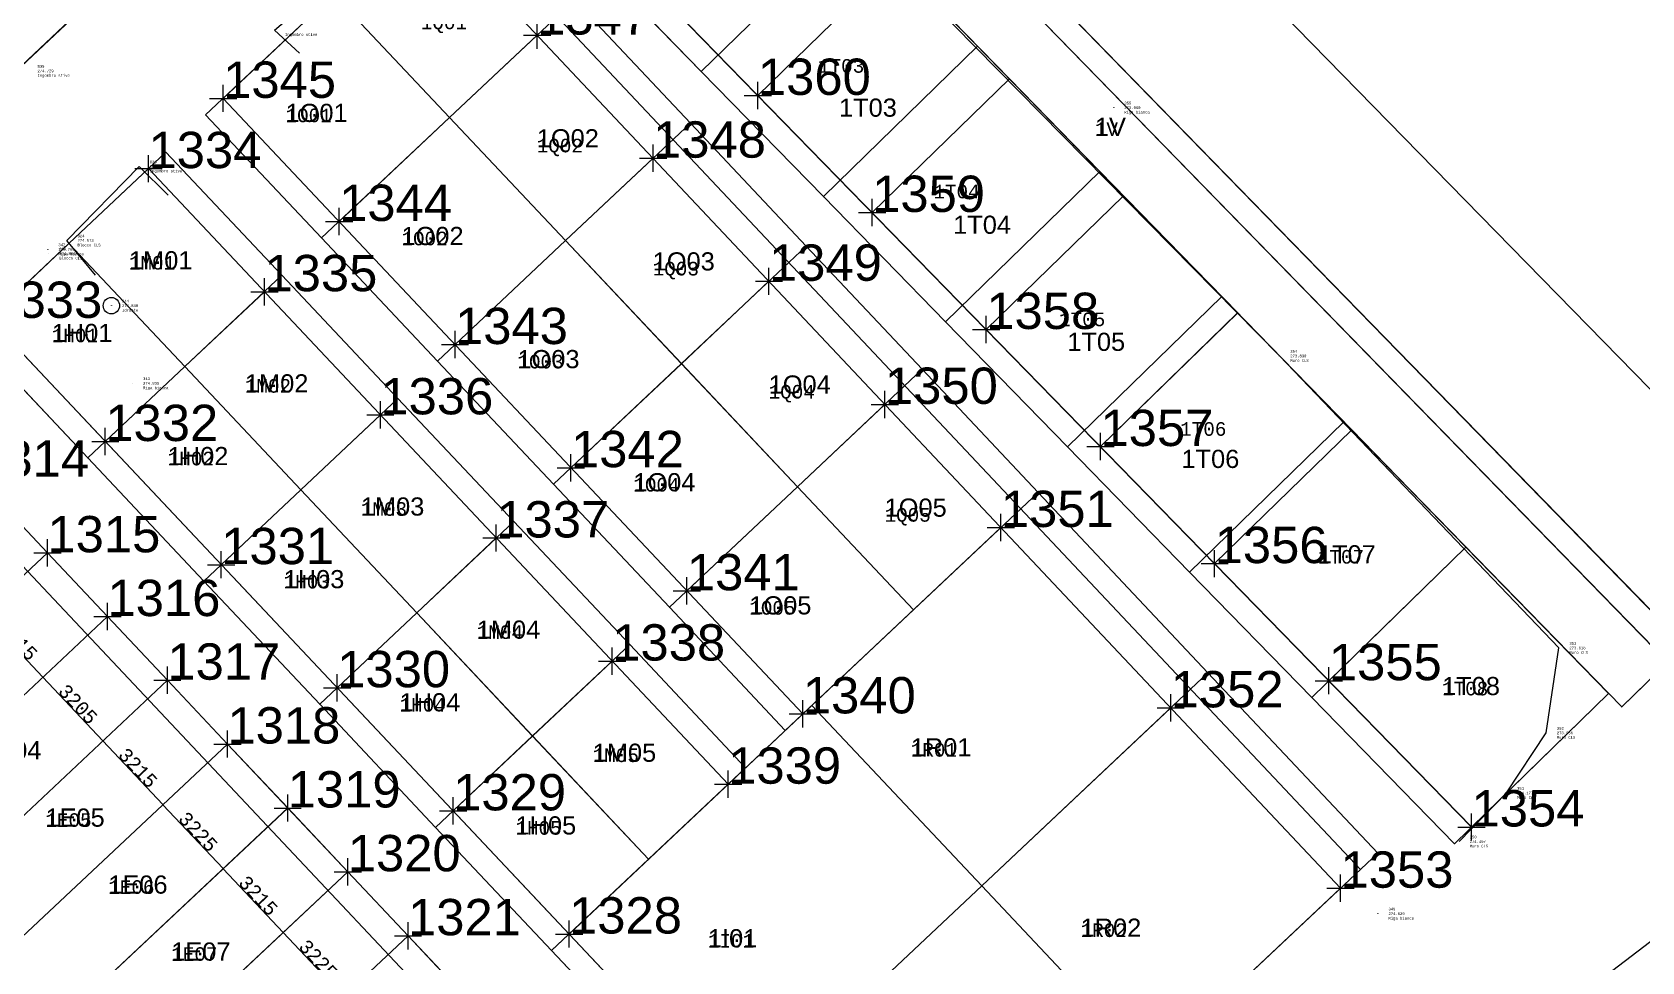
# Model space of a CAD drawing. Extents: x -1000 to 923337, y -63322 to 323191.
# Drawn here: x 149533 to 208588, y 95933 to 130046 of the extents above; entities that cross this region are included whole.
import ezdxf
from ezdxf.enums import TextEntityAlignment as Align

# ---------------------------------------------------------------- set-up
doc = ezdxf.new("R2010")
doc.units = 0
doc.header["$PDMODE"] = 35
doc.header["$PDSIZE"] = 1
for name, color, linetype in [('punti tracciati', 7, 'Continuous'), ('WF nome aree GPS', 7, 'Continuous'), ('WF quote', 7, 'Continuous'), ('WF_ingombro_stive_2', 1, 'Continuous'), ('WF_lato_di_accesso', 40, 'Continuous'), ('WF_nome_aree_GPS', 7, 'Continuous'), ('WF_tracciatura', 30, 'Continuous')]:
    doc.layers.add(name, color=color, linetype=linetype)
for name, color, linetype, lineweight in [('WF ingombro stive 2', 1, 'Continuous', 30), ('WF lato di accesso', 40, 'Continuous', 30), ('WF tracciatura', 30, 'Continuous', 30)]:
    doc.layers.add(name, color=color, linetype=linetype, lineweight=lineweight)
doc.styles.add('FONTSTYLE_1', font='arial.ttf', dxfattribs={"height": 0.2})
doc.styles.add('FONTSTYLE_2', font='arial.ttf', dxfattribs={"height": 0.2})
doc.styles.get("Standard").update_dxf_attribs({"font": 'consola.ttf', "height": 500})
doc.dimstyles.new('ISO-25', dxfattribs={"dimtxt": 2.5, "dimasz": 2.5, "dimexe": 1.25, "dimexo": 0.625, "dimtad": 1, "dimtxsty": 'Standard', "dimcen": 2.5, "dimadec": 0, "dimazin": 0, "dimtfac": 1, "dimtmove": 0, "dimatfit": 3, "dimfxl": 1, "dimarcsym": 0})

# ---------------------------------------------------------------- blocks, each defined once
blk = doc.blocks.new('rilievo 2')
at = {"color": 8, "elevation": 2505}
blk.add_lwpolyline([(290044, -489772), (291785, -487987), (293243, -485783), (293703, -482666), (283462, -471954), (261960, -450103), (261178, -449699), (260102, -449797), (260170, -450061)], dxfattribs=at)
at = {"color": 8}
for points in [[(330623, -449313, 2125), (301532, -477741, 2033), (237357, -412142, 2131), (266341, -383731, 2144)], [(255308, -498750, 2875), (247700, -505905, 3627), (245447, -503584, 3012), (241842, -506860, 2803), (235282, -499869, 2839), (231678, -503146, 2630), (217517, -488061, 2893), (232227, -474236, 2932)]]:
    blk.add_polyline3d(points, close=True, dxfattribs=at)
for points in [[(247504, -460842, -271991), (246582, -459993, 2646), (248470, -458380, 2592), (251358, -455964, 2360), (252065, -456671, 2360)], [(240013, -468991, -271991), (238969, -467714, 2922), (241622, -464998, 2697), (242678, -466053, 2697)], [(252733, -525208, 321), (252800, -523809, 2574), (256922, -524079, 2529), (299863, -491302, 2611), (299017, -490184, 2014), (299264, -489052, 2014), (304821, -485049, 1996)]]:
    blk.add_polyline3d(points, dxfattribs=at)
at = {"color": 1}
blk.add_circle((240600, -470107, 2848), 300, dxfattribs=at)
at = {"color": 8}
for p in [(277375, -462841, 1969), (241622, -464998, 2697), (238269, -468041, 2768), (238298, -468198, 2892), (238969, -467714, 2922), (240600, -470107, 2848), (283462, -471954, 1839), (241374, -472955, 2844), (293703, -482666, 1827), (293243, -485783, 1965), (291785, -487987, 2185), (290044, -489772, 2505), (287066, -492418, 2637)]:
    blk.add_point(p, dxfattribs=at)
for s, p in [('Ingombro stive', (246971, -460160, 2646)), ('835', (237889, -461325, 2737)), ('274.729', (237889, -461492, 2737)), ('Ingombro stive', (237889, -461659, 2737)), ('355', (277763, -462675, 1969)), ('273.960', (277763, -462841, 1969)), ('Riga bianca', (277763, -463008, 1969)), ('825', (242011, -464831, 2697)), ('274.689', (242011, -464998, 2697)), ('Ingombro stive', (242011, -465164, 2697)), ('824', (239358, -467547, 2922)), ('274.913', (239358, -467714, 2922)), ('342', (238658, -467874, 2768)), ('274.760', (238658, -468041, 2768)), ('Riga bianca', (238658, -468208, 2768)), ('823', (238687, -468031, 2892)), ('274.884', (238687, -468198, 2892)), ('Blocco CLS', (239358, -467881, 2922)), ('Blocco CLS', (238687, -468365, 2892)), ('344', (240989, -469940, 2848)), ('274.840', (240989, -470107, 2848)), ('Idrante', (240989, -470274, 2848)), ('354', (283851, -471787, 1839)), ('Muro CLS', (283851, -472121, 1839)), ('273.830', (283851, -471954, 1839)), ('343', (241763, -472788, 2844)), ('274.835', (241763, -472955, 2844)), ('Riga bianca', (241763, -473122, 2844)), ('353', (294092, -482499, 1827)), ('Muro CLS', (294092, -482833, 1827)), ('273.818', (294092, -482666, 1827)), ('352', (293632, -485617, 1965)), ('Muro CLS', (293632, -485950, 1965)), ('273.956', (293632, -485783, 1965)), ('351', (292174, -487821, 2185)), ('Muro CLS', (292174, -488154, 2185)), ('274.177', (292174, -487987, 2185)), ('350', (290433, -489605, 2505)), ('Muro CLS', (290433, -489939, 2505)), ('274.497', (290433, -489772, 2505)), ('349', (287455, -492251, 2637)), ('274.629', (287455, -492418, 2637)), ('Riga bianca', (287455, -492585, 2637))]:
    blk.add_text(s, height=100, dxfattribs=at).set_placement(p, align=Align.MIDDLE_LEFT)
blk = doc.blocks.new('*D9')
at = {"layer": 'Defpoints', "color": 0, "transparency": 16777216}
for p in [(147722, 108713, 2875), (149924, 106371, 2875), (149928, 106375)]:
    blk.add_point(p, dxfattribs=at)
at = {"layer": 'WF quote', "color": 0, "lineweight": -2, "transparency": 16777216}
for p, q in [((147722, 108714), (147725, 108716)), ((147726, 108714), (149926, 106376)), ((149924, 106371), (149929, 106375))]:
    blk.add_line(p, q, dxfattribs=at)
at = {"layer": 'WF quote', "color": 0, "transparency": 16777216}
for points in [[(147726, 108714), (147725, 108713), (147724, 108715)], [(149926, 106377), (149926, 106376), (149928, 106375)]]:
    blk.add_solid(points, dxfattribs=at)
at = {"layer": 'WF quote', "color": 0, "transparency": 16777216, "insert": (149013, 107722), "char_height": 500, "attachment_point": 5, "rotation": 313.27472}
blk.add_mtext('3215', dxfattribs=at)
blk = doc.blocks.new('*D10')
at = {"layer": 'Defpoints', "color": 0, "transparency": 16777216}
for p in [(149924, 106371, 2875), (152119, 104035, 2875), (152125, 104041)]:
    blk.add_point(p, dxfattribs=at)
at = {"layer": 'WF quote', "color": 0, "lineweight": -2, "transparency": 16777216}
for p, q in [((149924, 106371), (149929, 106375)), ((149929, 106373), (152123, 104043)), ((152119, 104036), (152126, 104042))]:
    blk.add_line(p, q, dxfattribs=at)
at = {"layer": 'WF quote', "color": 0, "transparency": 16777216}
for points in [[(149930, 106373), (149929, 106373), (149928, 106375)], [(152123, 104043), (152123, 104043), (152125, 104041)]]:
    blk.add_solid(points, dxfattribs=at)
at = {"layer": 'WF quote', "color": 0, "transparency": 16777216, "insert": (151214, 105384), "char_height": 500, "attachment_point": 5, "rotation": 313.27472}
blk.add_mtext('3205', dxfattribs=at)
blk = doc.blocks.new('*D11')
at = {"layer": 'Defpoints', "color": 0, "transparency": 16777216}
for p in [(152119, 104035, 2875), (154321, 101693, 2875), (154329, 101700)]:
    blk.add_point(p, dxfattribs=at)
at = {"layer": 'WF quote', "color": 0, "lineweight": -2, "transparency": 16777216}
for p, q in [((152119, 104036), (152126, 104042)), ((152126, 104039), (154327, 101702)), ((154321, 101693), (154330, 101701))]:
    blk.add_line(p, q, dxfattribs=at)
at = {"layer": 'WF quote', "color": 0, "transparency": 16777216}
for points in [[(152127, 104040), (152126, 104039), (152125, 104041)], [(154327, 101702), (154327, 101702), (154329, 101700)]]:
    blk.add_solid(points, dxfattribs=at)
at = {"layer": 'WF quote', "color": 0, "transparency": 16777216, "insert": (153414, 103047), "char_height": 500, "attachment_point": 5, "rotation": 313.27472}
blk.add_mtext('3215', dxfattribs=at)
blk = doc.blocks.new('*D12')
at = {"layer": 'Defpoints', "color": 0, "transparency": 16777216}
for p in [(154321, 101693, 2875), (156529, 99343, 2875), (156539, 99352)]:
    blk.add_point(p, dxfattribs=at)
at = {"layer": 'WF quote', "color": 0, "lineweight": -2, "transparency": 16777216}
for p, q in [((154321, 101693), (154330, 101701)), ((154330, 101699), (156538, 99354)), ((156530, 99343), (156540, 99353))]:
    blk.add_line(p, q, dxfattribs=at)
at = {"layer": 'WF quote', "color": 0, "transparency": 16777216}
for points in [[(154331, 101699), (154330, 101698), (154329, 101700)], [(156538, 99354), (156537, 99354), (156539, 99352)]]:
    blk.add_solid(points, dxfattribs=at)
at = {"layer": 'WF quote', "color": 0, "transparency": 16777216, "insert": (155621, 100703), "char_height": 500, "attachment_point": 5, "rotation": 313.27472}
blk.add_mtext('3225', dxfattribs=at)
blk = doc.blocks.new('*D13')
at = {"layer": 'Defpoints', "color": 0, "transparency": 16777216}
for p in [(156529, 99343, 2875), (158731, 97000, 2875), (158743, 97012)]:
    blk.add_point(p, dxfattribs=at)
at = {"layer": 'WF quote', "color": 0, "lineweight": -2, "transparency": 16777216}
for p, q in [((156530, 99343), (156540, 99353)), ((156541, 99351), (158742, 97013)), ((158732, 97001), (158744, 97012))]:
    blk.add_line(p, q, dxfattribs=at)
at = {"layer": 'WF quote', "color": 0, "transparency": 16777216}
for points in [[(156541, 99351), (156541, 99350), (156539, 99352)], [(158742, 97014), (158741, 97013), (158743, 97012)]]:
    blk.add_solid(points, dxfattribs=at)
at = {"layer": 'WF quote', "color": 0, "transparency": 16777216, "insert": (157829, 98358), "char_height": 500, "attachment_point": 5, "rotation": 313.27472}
blk.add_mtext('3215', dxfattribs=at)
blk = doc.blocks.new('*D14')
at = {"layer": 'Defpoints', "color": 0, "transparency": 16777216}
for p in [(158731, 97000, 2875), (160940, 94651, 2875), (160954, 94664)]:
    blk.add_point(p, dxfattribs=at)
at = {"layer": 'WF quote', "color": 0, "lineweight": -2, "transparency": 16777216}
for p, q in [((158732, 97001), (158744, 97012)), ((158745, 97010), (160952, 94665)), ((160941, 94651), (160955, 94664))]:
    blk.add_line(p, q, dxfattribs=at)
at = {"layer": 'WF quote', "color": 0, "transparency": 16777216}
for points in [[(158745, 97010), (158745, 97009), (158743, 97012)], [(160953, 94666), (160952, 94665), (160954, 94664)]]:
    blk.add_solid(points, dxfattribs=at)
at = {"layer": 'WF quote', "color": 0, "transparency": 16777216, "insert": (160036, 96014), "char_height": 500, "attachment_point": 5, "rotation": 313.27472}
blk.add_mtext('3225', dxfattribs=at)
blk = doc.blocks.new('Croce___ATS')
at = {"color": 0}
for p, q in [((-0.5, 0), (0.5, 0)), ((0, -0.5), (0, 0.5))]:
    blk.add_line(p, q, dxfattribs=at)
blk = doc.blocks.new('T_P_317')
at = {"color": 7}
blk.add_point((0, 0), dxfattribs=at)
blk.add_blockref('Croce___ATS', (0, 0), dxfattribs=at)
at = {"color": 7, "insert": (0, 0), "char_height": 1.3333, "attachment_point": 7, "style": 'FONTSTYLE_1'}
blk.add_mtext('1314', dxfattribs=at)
blk = doc.blocks.new('T_P_318')
at = {"color": 7}
blk.add_point((0, 0), dxfattribs=at)
blk.add_blockref('Croce___ATS', (0, 0), dxfattribs=at)
at = {"color": 7, "insert": (0, 0), "char_height": 1.3333, "attachment_point": 7, "style": 'FONTSTYLE_1'}
blk.add_mtext('1315', dxfattribs=at)
blk = doc.blocks.new('T_P_319')
at = {"color": 7}
blk.add_point((0, 0), dxfattribs=at)
blk.add_blockref('Croce___ATS', (0, 0), dxfattribs=at)
at = {"color": 7, "insert": (0, 0), "char_height": 1.3333, "attachment_point": 7, "style": 'FONTSTYLE_1'}
blk.add_mtext('1316', dxfattribs=at)
blk = doc.blocks.new('T_P_320')
at = {"color": 7}
blk.add_point((0, 0), dxfattribs=at)
blk.add_blockref('Croce___ATS', (0, 0), dxfattribs=at)
at = {"color": 7, "insert": (0, 0), "char_height": 1.3333, "attachment_point": 7, "style": 'FONTSTYLE_1'}
blk.add_mtext('1317', dxfattribs=at)
blk = doc.blocks.new('T_P_321')
at = {"color": 7}
blk.add_point((0, 0), dxfattribs=at)
blk.add_blockref('Croce___ATS', (0, 0), dxfattribs=at)
at = {"color": 7, "insert": (0, 0), "char_height": 1.3333, "attachment_point": 7, "style": 'FONTSTYLE_1'}
blk.add_mtext('1318', dxfattribs=at)
blk = doc.blocks.new('T_P_322')
at = {"color": 7}
blk.add_point((0, 0), dxfattribs=at)
blk.add_blockref('Croce___ATS', (0, 0), dxfattribs=at)
at = {"color": 7, "insert": (0, 0), "char_height": 1.3333, "attachment_point": 7, "style": 'FONTSTYLE_1'}
blk.add_mtext('1319', dxfattribs=at)
blk = doc.blocks.new('T_P_323')
at = {"color": 7}
blk.add_point((0, 0), dxfattribs=at)
blk.add_blockref('Croce___ATS', (0, 0), dxfattribs=at)
at = {"color": 7, "insert": (0, 0), "char_height": 1.3333, "attachment_point": 7, "style": 'FONTSTYLE_1'}
blk.add_mtext('1320', dxfattribs=at)
blk = doc.blocks.new('T_P_324')
at = {"color": 7}
blk.add_point((0, 0), dxfattribs=at)
blk.add_blockref('Croce___ATS', (0, 0), dxfattribs=at)
at = {"color": 7, "insert": (0, 0), "char_height": 1.3333, "attachment_point": 7, "style": 'FONTSTYLE_1'}
blk.add_mtext('1321', dxfattribs=at)
blk = doc.blocks.new('T_P_331')
at = {"color": 7}
blk.add_point((0, 0), dxfattribs=at)
blk.add_blockref('Croce___ATS', (0, 0), dxfattribs=at)
at = {"color": 7, "insert": (0, 0), "char_height": 1.3333, "attachment_point": 7, "style": 'FONTSTYLE_1'}
blk.add_mtext('1328', dxfattribs=at)
blk = doc.blocks.new('T_P_332')
at = {"color": 7}
blk.add_point((0, 0), dxfattribs=at)
blk.add_blockref('Croce___ATS', (0, 0), dxfattribs=at)
at = {"color": 7, "insert": (0, 0), "char_height": 1.3333, "attachment_point": 7, "style": 'FONTSTYLE_1'}
blk.add_mtext('1329', dxfattribs=at)
blk = doc.blocks.new('T_P_333')
at = {"color": 7}
blk.add_point((0, 0), dxfattribs=at)
blk.add_blockref('Croce___ATS', (0, 0), dxfattribs=at)
at = {"color": 7, "insert": (0, 0), "char_height": 1.3333, "attachment_point": 7, "style": 'FONTSTYLE_1'}
blk.add_mtext('1330', dxfattribs=at)
blk = doc.blocks.new('T_P_334')
at = {"color": 7}
blk.add_point((0, 0), dxfattribs=at)
blk.add_blockref('Croce___ATS', (0, 0), dxfattribs=at)
at = {"color": 7, "insert": (0, 0), "char_height": 1.3333, "attachment_point": 7, "style": 'FONTSTYLE_1'}
blk.add_mtext('1331', dxfattribs=at)
blk = doc.blocks.new('T_P_335')
at = {"color": 7}
blk.add_point((0, 0), dxfattribs=at)
blk.add_blockref('Croce___ATS', (0, 0), dxfattribs=at)
at = {"color": 7, "insert": (0, 0), "char_height": 1.3333, "attachment_point": 7, "style": 'FONTSTYLE_1'}
blk.add_mtext('1332', dxfattribs=at)
blk = doc.blocks.new('T_P_336')
at = {"color": 7}
blk.add_point((0, 0), dxfattribs=at)
blk.add_blockref('Croce___ATS', (0, 0), dxfattribs=at)
at = {"color": 7, "insert": (0, 0), "char_height": 1.3333, "attachment_point": 7, "style": 'FONTSTYLE_1'}
blk.add_mtext('1333', dxfattribs=at)
blk = doc.blocks.new('T_P_337')
at = {"color": 7}
blk.add_point((0, 0), dxfattribs=at)
blk.add_blockref('Croce___ATS', (0, 0), dxfattribs=at)
at = {"color": 7, "insert": (0, 0), "char_height": 1.3333, "attachment_point": 7, "style": 'FONTSTYLE_1'}
blk.add_mtext('1334', dxfattribs=at)
blk = doc.blocks.new('T_P_338')
at = {"color": 7}
blk.add_point((0, 0), dxfattribs=at)
blk.add_blockref('Croce___ATS', (0, 0), dxfattribs=at)
at = {"color": 7, "insert": (0, 0), "char_height": 1.3333, "attachment_point": 7, "style": 'FONTSTYLE_1'}
blk.add_mtext('1335', dxfattribs=at)
blk = doc.blocks.new('T_P_339')
at = {"color": 7}
blk.add_point((0, 0), dxfattribs=at)
blk.add_blockref('Croce___ATS', (0, 0), dxfattribs=at)
at = {"color": 7, "insert": (0, 0), "char_height": 1.3333, "attachment_point": 7, "style": 'FONTSTYLE_1'}
blk.add_mtext('1336', dxfattribs=at)
blk = doc.blocks.new('T_P_340')
at = {"color": 7}
blk.add_point((0, 0), dxfattribs=at)
blk.add_blockref('Croce___ATS', (0, 0), dxfattribs=at)
at = {"color": 7, "insert": (0, 0), "char_height": 1.3333, "attachment_point": 7, "style": 'FONTSTYLE_1'}
blk.add_mtext('1337', dxfattribs=at)
blk = doc.blocks.new('T_P_341')
at = {"color": 7}
blk.add_point((0, 0), dxfattribs=at)
blk.add_blockref('Croce___ATS', (0, 0), dxfattribs=at)
at = {"color": 7, "insert": (0, 0), "char_height": 1.3333, "attachment_point": 7, "style": 'FONTSTYLE_1'}
blk.add_mtext('1338', dxfattribs=at)
blk = doc.blocks.new('T_P_342')
at = {"color": 7}
blk.add_point((0, 0), dxfattribs=at)
blk.add_blockref('Croce___ATS', (0, 0), dxfattribs=at)
at = {"color": 7, "insert": (0, 0), "char_height": 1.3333, "attachment_point": 7, "style": 'FONTSTYLE_1'}
blk.add_mtext('1339', dxfattribs=at)
blk = doc.blocks.new('T_P_343')
at = {"color": 7}
blk.add_point((0, 0), dxfattribs=at)
blk.add_blockref('Croce___ATS', (0, 0), dxfattribs=at)
at = {"color": 7, "insert": (0, 0), "char_height": 1.3333, "attachment_point": 7, "style": 'FONTSTYLE_1'}
blk.add_mtext('1340', dxfattribs=at)
blk = doc.blocks.new('T_P_344')
at = {"color": 7}
blk.add_point((0, 0), dxfattribs=at)
blk.add_blockref('Croce___ATS', (0, 0), dxfattribs=at)
at = {"color": 7, "insert": (0, 0), "char_height": 1.3333, "attachment_point": 7, "style": 'FONTSTYLE_1'}
blk.add_mtext('1341', dxfattribs=at)
blk = doc.blocks.new('T_P_345')
at = {"color": 7}
blk.add_point((0, 0), dxfattribs=at)
blk.add_blockref('Croce___ATS', (0, 0), dxfattribs=at)
at = {"color": 7, "insert": (0, 0), "char_height": 1.3333, "attachment_point": 7, "style": 'FONTSTYLE_1'}
blk.add_mtext('1342', dxfattribs=at)
blk = doc.blocks.new('T_P_346')
at = {"color": 7}
blk.add_point((0, 0), dxfattribs=at)
blk.add_blockref('Croce___ATS', (0, 0), dxfattribs=at)
at = {"color": 7, "insert": (0, 0), "char_height": 1.3333, "attachment_point": 7, "style": 'FONTSTYLE_1'}
blk.add_mtext('1343', dxfattribs=at)
blk = doc.blocks.new('T_P_347')
at = {"color": 7}
blk.add_point((0, 0), dxfattribs=at)
blk.add_blockref('Croce___ATS', (0, 0), dxfattribs=at)
at = {"color": 7, "insert": (0, 0), "char_height": 1.3333, "attachment_point": 7, "style": 'FONTSTYLE_1'}
blk.add_mtext('1344', dxfattribs=at)
blk = doc.blocks.new('T_P_348')
at = {"color": 7}
blk.add_point((0, 0), dxfattribs=at)
blk.add_blockref('Croce___ATS', (0, 0), dxfattribs=at)
at = {"color": 7, "insert": (0, 0), "char_height": 1.3333, "attachment_point": 7, "style": 'FONTSTYLE_1'}
blk.add_mtext('1345', dxfattribs=at)
blk = doc.blocks.new('T_P_350')
at = {"color": 7}
blk.add_point((0, 0), dxfattribs=at)
blk.add_blockref('Croce___ATS', (0, 0), dxfattribs=at)
at = {"color": 7, "insert": (0, 0), "char_height": 1.3333, "attachment_point": 7, "style": 'FONTSTYLE_1'}
blk.add_mtext('1347', dxfattribs=at)
blk = doc.blocks.new('T_P_351')
at = {"color": 7}
blk.add_point((0, 0), dxfattribs=at)
blk.add_blockref('Croce___ATS', (0, 0), dxfattribs=at)
at = {"color": 7, "insert": (0, 0), "char_height": 1.3333, "attachment_point": 7, "style": 'FONTSTYLE_1'}
blk.add_mtext('1348', dxfattribs=at)
blk = doc.blocks.new('T_P_352')
at = {"color": 7}
blk.add_point((0, 0), dxfattribs=at)
blk.add_blockref('Croce___ATS', (0, 0), dxfattribs=at)
at = {"color": 7, "insert": (0, 0), "char_height": 1.3333, "attachment_point": 7, "style": 'FONTSTYLE_1'}
blk.add_mtext('1349', dxfattribs=at)
blk = doc.blocks.new('T_P_353')
at = {"color": 7}
blk.add_point((0, 0), dxfattribs=at)
blk.add_blockref('Croce___ATS', (0, 0), dxfattribs=at)
at = {"color": 7, "insert": (0, 0), "char_height": 1.3333, "attachment_point": 7, "style": 'FONTSTYLE_1'}
blk.add_mtext('1350', dxfattribs=at)
blk = doc.blocks.new('T_P_354')
at = {"color": 7}
blk.add_point((0, 0), dxfattribs=at)
blk.add_blockref('Croce___ATS', (0, 0), dxfattribs=at)
at = {"color": 7, "insert": (0, 0), "char_height": 1.3333, "attachment_point": 7, "style": 'FONTSTYLE_1'}
blk.add_mtext('1351', dxfattribs=at)
blk = doc.blocks.new('T_P_355')
at = {"color": 7}
blk.add_point((0, 0), dxfattribs=at)
blk.add_blockref('Croce___ATS', (0, 0), dxfattribs=at)
at = {"color": 7, "insert": (0, 0), "char_height": 1.3333, "attachment_point": 7, "style": 'FONTSTYLE_1'}
blk.add_mtext('1352', dxfattribs=at)
blk = doc.blocks.new('T_P_356')
at = {"color": 7}
blk.add_point((0, 0), dxfattribs=at)
blk.add_blockref('Croce___ATS', (0, 0), dxfattribs=at)
at = {"color": 7, "insert": (0, 0), "char_height": 1.3333, "attachment_point": 7, "style": 'FONTSTYLE_1'}
blk.add_mtext('1353', dxfattribs=at)
blk = doc.blocks.new('T_P_357')
at = {"color": 7}
blk.add_point((0, 0), dxfattribs=at)
blk.add_blockref('Croce___ATS', (0, 0), dxfattribs=at)
at = {"color": 7, "insert": (0, 0), "char_height": 1.3333, "attachment_point": 7, "style": 'FONTSTYLE_1'}
blk.add_mtext('1354', dxfattribs=at)
blk = doc.blocks.new('T_P_358')
at = {"color": 7}
blk.add_point((0, 0), dxfattribs=at)
blk.add_blockref('Croce___ATS', (0, 0), dxfattribs=at)
at = {"color": 7, "insert": (0, 0), "char_height": 1.3333, "attachment_point": 7, "style": 'FONTSTYLE_1'}
blk.add_mtext('1355', dxfattribs=at)
blk = doc.blocks.new('T_P_359')
at = {"color": 7}
blk.add_point((0, 0), dxfattribs=at)
blk.add_blockref('Croce___ATS', (0, 0), dxfattribs=at)
at = {"color": 7, "insert": (0, 0), "char_height": 1.3333, "attachment_point": 7, "style": 'FONTSTYLE_1'}
blk.add_mtext('1356', dxfattribs=at)
blk = doc.blocks.new('T_P_360')
at = {"color": 7}
blk.add_point((0, 0), dxfattribs=at)
blk.add_blockref('Croce___ATS', (0, 0), dxfattribs=at)
at = {"color": 7, "insert": (0, 0), "char_height": 1.3333, "attachment_point": 7, "style": 'FONTSTYLE_1'}
blk.add_mtext('1357', dxfattribs=at)
blk = doc.blocks.new('T_P_361')
at = {"color": 7}
blk.add_point((0, 0), dxfattribs=at)
blk.add_blockref('Croce___ATS', (0, 0), dxfattribs=at)
at = {"color": 7, "insert": (0, 0), "char_height": 1.3333, "attachment_point": 7, "style": 'FONTSTYLE_1'}
blk.add_mtext('1358', dxfattribs=at)
blk = doc.blocks.new('T_P_362')
at = {"color": 7}
blk.add_point((0, 0), dxfattribs=at)
blk.add_blockref('Croce___ATS', (0, 0), dxfattribs=at)
at = {"color": 7, "insert": (0, 0), "char_height": 1.3333, "attachment_point": 7, "style": 'FONTSTYLE_1'}
blk.add_mtext('1359', dxfattribs=at)
blk = doc.blocks.new('T_P_363')
at = {"color": 7}
blk.add_point((0, 0), dxfattribs=at)
blk.add_blockref('Croce___ATS', (0, 0), dxfattribs=at)
at = {"color": 7, "insert": (0, 0), "char_height": 1.3333, "attachment_point": 7, "style": 'FONTSTYLE_1'}
blk.add_mtext('1360', dxfattribs=at)
blk = doc.blocks.new('punti tracciatura 2')
at = {"layer": 'WF_ingombro_stive_2', "ltscale": 0.5, "flags": 128}
for points, elevation in [([(1346547.904, -3431.326), (1346546.219, -3432.968), (1346512.269, -3398.141), (1346513.954, -3396.498)], 273.83), ([(1346510.337, -3406.235), (1346515.376, -3401.323), (1346519.564, -3405.62), (1346514.526, -3410.531)], 272.983), ([(1346489.702, -3407.38), (1346485.348, -3411.478), (1346481.006, -3406.866), (1346485.359, -3402.768)], 274.779), ([(1346506.425, -3408.316), (1346503.215, -3411.339), (1346498.961, -3406.821), (1346502.172, -3403.799)], 274.866), ([(1346514.526, -3410.531), (1346519.564, -3405.62), (1346523.752, -3409.916), (1346518.716, -3414.826)], 273.152), ([(1346494.906, -3410.639), (1346498.961, -3406.821), (1346503.215, -3411.339), (1346499.16, -3415.157)], 274.866), ([(1346510.679, -3412.834), (1346507.468, -3415.856), (1346503.215, -3411.339), (1346506.425, -3408.316)], 274.866), ([(1346518.716, -3414.826), (1346523.752, -3409.916), (1346527.94, -3414.213), (1346522.905, -3419.121)], 273.322), ([(1346499.16, -3415.157), (1346503.215, -3411.339), (1346507.468, -3415.856), (1346503.413, -3419.674)], 274.866), ([(1346496.421, -3417.735), (1346493.502, -3420.484), (1346489.248, -3415.966), (1346492.167, -3413.218)], 274.866), ([(1346514.932, -3417.352), (1346511.722, -3420.374), (1346507.468, -3415.856), (1346510.679, -3412.834)], 274.866), ([(1346522.905, -3419.121), (1346527.94, -3414.213), (1346532.129, -3418.509), (1346527.094, -3423.416)], 273.491), ([(1346486.329, -3418.714), (1346489.248, -3415.966), (1346493.502, -3420.484), (1346490.583, -3423.232)], 274.866), ([(1346503.413, -3419.674), (1346507.468, -3415.856), (1346511.722, -3420.374), (1346507.667, -3424.192)], 274.866), ([(1346519.186, -3421.869), (1346515.975, -3424.892), (1346511.722, -3420.374), (1346514.932, -3417.352)], 274.866), ([(1346500.674, -3422.253), (1346497.755, -3425.001), (1346493.502, -3420.484), (1346496.421, -3417.735)], 274.866), ([(1346527.094, -3423.416), (1346532.126, -3418.511), (1346536.314, -3422.808), (1346531.283, -3427.712)], 273.661), ([(1346507.667, -3424.192), (1346511.722, -3420.374), (1346515.975, -3424.892), (1346511.92, -3428.71)], 274.866), ([(1346490.583, -3423.232), (1346493.502, -3420.484), (1346497.755, -3425.001), (1346494.837, -3427.75)], 274.866), ([(1346523.439, -3426.387), (1346520.229, -3429.409), (1346515.975, -3424.892), (1346519.186, -3421.869)], 274.866), ([(1346504.928, -3426.771), (1346502.009, -3429.519), (1346497.755, -3425.001), (1346500.674, -3422.253)], 274.866), ([(1346531.283, -3427.712), (1346536.314, -3422.808), (1346540.503, -3427.104), (1346535.473, -3432.007)], 273.83), ([(1346494.837, -3427.75), (1346497.755, -3425.001), (1346502.009, -3429.519), (1346499.09, -3432.267)], 274.866), ([(1346511.92, -3428.71), (1346515.975, -3424.892), (1346520.229, -3429.409), (1346516.174, -3433.227)], 274.866), ([(1346509.181, -3431.288), (1346506.262, -3434.037), (1346502.009, -3429.519), (1346504.928, -3426.771)], 274.866), ([(1346529.67, -3433.005), (1346522.738, -3439.532), (1346516.507, -3432.914), (1346523.439, -3426.387)], 274.848), ([(1346535.473, -3432.007), (1346540.503, -3427.104), (1346545.738, -3432.474), (1346540.709, -3437.376)], 273.83), ([(1346499.09, -3432.267), (1346502.009, -3429.519), (1346506.262, -3434.037), (1346503.344, -3436.785)], 274.866), ([(1346513.435, -3435.806), (1346510.516, -3438.554), (1346506.262, -3434.037), (1346509.181, -3431.288)], 274.866), ([(1346507.597, -3441.303), (1346516.507, -3432.914), (1346522.738, -3439.532), (1346513.828, -3447.921)], 274.848), ([(1346535.901, -3439.623), (1346528.969, -3446.15), (1346522.738, -3439.532), (1346529.67, -3433.005)], 274.848), ([(1346503.344, -3436.785), (1346506.262, -3434.037), (1346510.516, -3438.554), (1346507.597, -3441.303)], 274.866), ([(1346513.828, -3447.921), (1346522.738, -3439.532), (1346528.969, -3446.15), (1346520.059, -3454.539)], 274.848)]:
    blk.add_lwpolyline(points, dxfattribs=dict(at, elevation=elevation))
at = {"layer": 'WF_ingombro_stive_2', "ltscale": 0.5, "elevation": 274.866, "flags": 128}
for points in [[(1346488.459, -3427.316), (1346480.139, -3435.136), (1346477.532, -3432.363), (1346485.844, -3424.538)], [(1346490.663, -3429.656), (1346482.341, -3437.479), (1346480.139, -3435.136), (1346488.459, -3427.316)], [(1346492.86, -3431.99), (1346484.536, -3439.814), (1346482.341, -3437.479), (1346490.663, -3429.656)], [(1346495.064, -3434.331), (1346486.738, -3442.156), (1346484.536, -3439.814), (1346492.86, -3431.99)], [(1346497.275, -3436.679), (1346488.947, -3444.506), (1346486.738, -3442.156), (1346495.064, -3434.331)], [(1346499.478, -3439.02), (1346491.147, -3446.851), (1346488.947, -3444.506), (1346497.275, -3436.679)], [(1346501.689, -3441.368), (1346493.355, -3449.201), (1346491.147, -3446.851), (1346499.478, -3439.02)], [(1346503.907, -3443.723), (1346495.571, -3451.559), (1346493.355, -3449.201), (1346501.689, -3441.368)]]:
    blk.add_lwpolyline(points, close=True, dxfattribs=at)
at = {"layer": 'WF_lato_di_accesso', "ltscale": 0.5}
for p, q in [((1346488.459, -3427.316, 274.836), (1346485.844, -3424.538, 274.866)), ((1346490.663, -3429.656, 274.836), (1346488.459, -3427.316, 274.836)), ((1346492.86, -3431.99, 274.836), (1346490.663, -3429.656, 274.836)), ((1346495.064, -3434.331, 274.836), (1346492.86, -3431.99, 274.836)), ((1346497.275, -3436.679, 274.836), (1346495.064, -3434.331, 274.836)), ((1346499.478, -3439.02, 274.836), (1346497.275, -3436.679, 274.836)), ((1346501.689, -3441.368, 274.836), (1346499.478, -3439.02, 274.836)), ((1346503.907, -3443.723, 274.836), (1346501.689, -3441.368, 274.836))]:
    blk.add_line(p, q, dxfattribs=at)
at = {"layer": 'WF_tracciatura', "ltscale": 0.5}
for p, q in [((1346547.904, -3431.326, 273.83), (1346513.954, -3396.498, 273.83)), ((1346505.182, -3400.95, 272.814), (1346540.709, -3437.376, 273.83)), ((1346502.172, -3403.799, 274.865), (1346535.901, -3439.623, 274.848)), ((1346494.906, -3410.639, 274.866), (1346516.174, -3433.227, 274.848)), ((1346492.167, -3413.218, 274.866), (1346513.435, -3435.806, 274.848)), ((1346486.329, -3418.714, 274.866), (1346520.059, -3454.539, 274.848))]:
    blk.add_line(p, q, dxfattribs=at)
at = {"color": 7}
for name, p in [('T_P_350', (1346506.425, -3408.316, 274.866)), ('T_P_363', (1346514.526, -3410.531, 273.152)), ('T_P_348', (1346494.906, -3410.639, 274.866)), ('T_P_351', (1346510.679, -3412.834, 274.866)), ('T_P_337', (1346492.167, -3413.218, 274.866)), ('T_P_347', (1346499.16, -3415.157, 274.866)), ('T_P_362', (1346518.716, -3414.826, 273.152)), ('T_P_352', (1346514.932, -3417.352, 274.866)), ('T_P_338', (1346496.421, -3417.735, 274.866)), ('T_P_336', (1346486.329, -3418.714, 274.866)), ('T_P_361', (1346522.905, -3419.121, 273.322)), ('T_P_346', (1346503.413, -3419.674, 274.866)), ('T_P_339', (1346500.674, -3422.253, 274.866)), ('T_P_353', (1346519.186, -3421.869, 274.866)), ('T_P_335', (1346490.583, -3423.232, 274.866)), ('T_P_360', (1346527.094, -3423.416, 273.661)), ('T_P_317', (1346485.844, -3424.538, 274.866)), ('T_P_345', (1346507.667, -3424.192, 274.866)), ('T_P_354', (1346523.439, -3426.387, 274.866)), ('T_P_340', (1346504.928, -3426.771, 274.866)), ('T_P_318', (1346488.459, -3427.316, 274.866)), ('T_P_334', (1346494.837, -3427.75, 274.866)), ('T_P_359', (1346531.283, -3427.712, 273.661)), ('T_P_344', (1346511.92, -3428.71, 274.866)), ('T_P_319', (1346490.663, -3429.656, 274.866)), ('T_P_341', (1346509.181, -3431.288, 274.866)), ('T_P_320', (1346492.86, -3431.99, 274.866)), ('T_P_333', (1346499.09, -3432.267, 274.866)), ('T_P_358', (1346535.473, -3432.007, 273.83)), ('T_P_355', (1346529.67, -3433.005, 274.848)), ('T_P_343', (1346516.174, -3433.227, 274.848)), ('T_P_321', (1346495.064, -3434.331, 274.866)), ('T_P_342', (1346513.435, -3435.806, 274.866)), ('T_P_322', (1346497.275, -3436.679, 274.866)), ('T_P_332', (1346503.344, -3436.785, 274.866)), ('T_P_357', (1346540.709, -3437.376, 273.83)), ('T_P_323', (1346499.478, -3439.02, 274.866)), ('T_P_356', (1346535.901, -3439.623, 274.848)), ('T_P_324', (1346501.689, -3441.368, 274.866)), ('T_P_331', (1346507.597, -3441.303, 274.866))]:
    blk.add_blockref(name, p, dxfattribs=at)
at = {"layer": 'WF_nome_aree_GPS', "char_height": 0.6667, "attachment_point": 7, "style": 'FONTSTYLE_2'}
for s, insert in [('1O01', (1346497.196, -3411.514, 271.943)), ('1T03', (1346517.501, -3411.322, 270.059)), ('1V', (1346526.889, -3412.019, 271.076)), ('1Q02', (1346506.413, -3412.62, 271.943)), ('1T04', (1346521.689, -3415.619, 270.229)), ('1O02', (1346501.449, -3416.031, 271.943)), ('1M01', (1346491.451, -3416.922, 271.943)), ('1Q03', (1346510.666, -3417.138, 271.943)), ('1H01', (1346488.619, -3419.589, 271.943)), ('1T05', (1346525.877, -3419.915, 270.398)), ('1O03', (1346505.703, -3420.549, 271.943)), ('1M02', (1346495.705, -3421.44, 271.943)), ('1Q04', (1346514.92, -3421.655, 271.943)), ('1H02', (1346492.872, -3424.107, 271.943)), ('1T06', (1346530.065, -3424.211, 270.568)), ('1O04', (1346509.956, -3425.067, 271.943)), ('1M03', (1346499.958, -3425.958, 271.943)), ('1Q05', (1346519.174, -3426.173, 271.943)), ('1T07', (1346535.071, -3427.711, 270.737)), ('1H03', (1346497.126, -3428.624, 271.943)), ('1O05', (1346514.21, -3429.585, 271.943)), ('1M04', (1346504.212, -3430.475, 271.943)), ('1T08', (1346539.628, -3432.546, 270.737)), ('1H04', (1346501.379, -3433.142, 271.943)), ('1E04', (1346486.065, -3434.901, 271.943)), ('1M05', (1346508.465, -3434.993, 271.943)), ('1R01', (1346520.133, -3434.795, 271.943)), ('1E05', (1346488.385, -3437.373, 271.943)), ('1H05', (1346505.633, -3437.66, 271.943)), ('1E06', (1346490.693, -3439.831, 271.943)), ('1R02', (1346526.365, -3441.413, 271.943)), ('1E07', (1346493.002, -3442.288, 271.943)), ('1I01', (1346512.692, -3441.801, 271.943))]:
    blk.add_mtext(s, dxfattribs=dict(at, insert=insert))

msp = doc.modelspace()

# ---------------------------------------------------------------- linework, layer by layer
at = {"layer": 'WF ingombro stive 2'}
for points, elevation in [([(210166.9, 107545.3), (207851.3, 105288.1), (173901.5, 140115.5), (176217, 142372.7)], 1838.9), ([(160593.6, 131435.4), (165173.1, 135747.2), (169426.6, 131229.5), (164847.1, 126917.7)], 2875), ([(155897, 127013.5), (160593.6, 131435.4), (164847.1, 126917.7), (160150.5, 122495.8)], 2875), ([(164847.1, 126917.7), (169426.6, 131229.5), (173680.1, 126711.7), (169100.6, 122400)], 2875), ([(160150.5, 122495.8), (164847.1, 126917.7), (169100.6, 122400), (164404, 117978.1)], 2875), ([(169100.6, 122400), (173680.1, 126711.8), (177933.6, 122194), (173354.1, 117882.3)], 2875), ([(150880.6, 122290.5), (154440.9, 125642.5), (158694.4, 121124.8), (155134.1, 117772.8)], 2875), ([(147320.3, 118938.4), (150880.6, 122290.5), (155134.1, 117772.8), (151573.8, 114420.7)], 2875), ([(164404, 117978.1), (169100.6, 122400), (173354.1, 117882.3), (168657.5, 113460.4)], 2875), ([(173354.1, 117882.3), (177933.6, 122194), (182187.1, 117676.3), (177607.6, 113364.6)], 2875), ([(155134.1, 117772.8), (158694.4, 121124.8), (162947.9, 116607.1), (159387.6, 113255)], 2875), ([(151573.8, 114420.7), (155134.1, 117772.8), (159387.6, 113255), (155827.3, 109903)], 2875), ([(168657.5, 113460.4), (173354.1, 117882.3), (177607.6, 113364.6), (172911.1, 108942.7)], 2875), ([(177607.6, 113364.6), (182187.2, 117676.3), (186440.7, 113158.6), (181861.1, 108846.9)], 2875), ([(159387.6, 113255), (162947.9, 116607.1), (167201.4, 112089.4), (163641.1, 108737.3)], 2875), ([(155827.3, 109903), (159387.6, 113255), (163641.1, 108737.3), (160080.8, 105385.3)], 2875), ([(172911.1, 108942.7), (177607.6, 113364.6), (181861.1, 108846.9), (177164.6, 104425)], 2875), ([(186440.7, 113158.6), (192671.8, 106540.4), (184370, 98724.1), (178138.8, 105342.3)], 2856.2), ([(163641.1, 108737.3), (167201.4, 112089.4), (171454.9, 107571.7), (167894.6, 104219.6)], 2875), ([(202134.8, 111152.4), (207370, 105781.9), (201710.8, 100265.3), (196475.6, 105635.8)], 1838.9), ([(160080.8, 105385.3), (163641.1, 108737.3), (167894.6, 104219.6), (164334.3, 100867.5)], 2875), ([(167894.6, 104219.6), (171454.9, 107571.7), (175708.4, 103054), (172148.1, 99701.9)], 2875), ([(192671.8, 106540.4), (198903, 99922.2), (190601.2, 92105.9), (184370, 98724.1)], 2856.2), ([(168587.8, 96349.8), (178138.8, 105342.3), (184370, 98724.1), (174819, 89731.6)], 2856.2), ([(164334.3, 100867.5), (167894.6, 104219.6), (172148.1, 99701.9), (168587.8, 96349.8)], 2875), ([(174819, 89731.6), (184370, 98724.1), (190601.2, 92105.9), (181050.2, 83113.4)], 2856.2)]:
    msp.add_lwpolyline(points, close=True, dxfattribs=dict(at, elevation=elevation))
for points, elevation in [([(169604.3, 133201.6), (175263.5, 138718.2), (179742.1, 134123.9), (174082.9, 128607.3), (169604.3, 133201.6)], 1838.9), ([(147632.7, 136092.6), (151975.1, 131480.5), (147708.5, 127463.5), (143366.2, 132075.6), (147632.7, 136092.6)], 2787.4), ([(174082.9, 128607.3), (179742.1, 134123.9), (184220.6, 129529.6), (178561.4, 124013), (174082.9, 128607.3)], 1838.9), ([(178561.4, 124013), (184220.6, 129529.6), (188699.2, 124935.3), (183040, 119418.7), (178561.4, 124013)], 1838.9), ([(183040, 119418.7), (188699.2, 124935.3), (193177.7, 120341), (187518.5, 114824.4), (183040, 119418.7)], 1838.9), ([(187518.5, 114824.4), (193177.7, 120341), (197656.3, 115746.7), (191997.1, 110230.1), (187518.5, 114824.4)], 1838.9), ([(191997.1, 110230.1), (197656.3, 115746.7), (202134.8, 111152.4), (196475.6, 105635.8), (191997.1, 110230.1)], 1838.9), ([(150091.3, 110940.7), (141771.5, 103120.2), (139164.6, 105893.6), (147475.7, 113718.6), (150091.3, 110940.7)], 2875), ([(152295.1, 108599.9), (143973.4, 100777.7), (141771.5, 103120.2), (150091.3, 110940.7), (152295.1, 108599.9)], 2875), ([(154492.1, 106266.4), (146168.6, 98442.4), (143973.4, 100777.7), (152295.1, 108599.9), (154492.1, 106266.4)], 2875), ([(156696, 103925.6), (148370.5, 96099.8), (146168.6, 98442.4), (154492.1, 106266.4), (156696, 103925.6)], 2875), ([(158906.8, 101577.6), (150579.3, 93750), (148370.5, 96099.8), (156696, 103925.6), (158906.8, 101577.6)], 2875), ([(161110.6, 99236.8), (152778.9, 91405.1), (150579.3, 93750), (158906.8, 101577.6), (161110.6, 99236.8)], 2875), ([(163321.3, 96888.7), (154987.5, 89055.2), (152778.9, 91405.1), (161110.6, 99236.8), (163321.3, 96888.7)], 2875), ([(165538.9, 94533.4), (157202.9, 86697.7), (154987.5, 89055.2), (163321.3, 96888.7), (165538.9, 94533.4)], 2875)]:
    msp.add_lwpolyline(points, dxfattribs=dict(at, elevation=elevation))
at = {"layer": 'WF lato di accesso'}
for p, q in [((210166.9, 107545.3, 1838.9), (176217, 142372.7, 1838.9)), ((169604.3, 133201.6, 1838.9), (174082.9, 128607.3, 1838.9)), ((173680.1, 126711.7, 2875), (169426.6, 131229.5, 2875)), ((174082.9, 128607.3, 1838.9), (178561.4, 124013, 1838.9)), ((155897, 127013.5, 2875), (160150.5, 122495.8, 2875)), ((177933.6, 122194, 2875), (173680.1, 126711.7, 2875)), ((158694.4, 121124.8, 2875), (154440.9, 125642.5, 2875)), ((178561.4, 124013, 1838.9), (183040, 119418.7, 1838.9)), ((160150.5, 122495.8, 2875), (164404, 117978.1, 2875)), ((182187.2, 117676.3, 2875), (177933.6, 122194, 2875)), ((162947.9, 116607.1, 2875), (158694.4, 121124.8, 2875)), ((183040, 119418.7, 1838.9), (187518.5, 114824.4, 1838.9)), ((147320.3, 118938.4, 2875), (151573.8, 114420.7, 2875)), ((164404, 117978.1, 2875), (168657.5, 113460.4, 2875)), ((186440.7, 113158.6, 2875), (182187.2, 117676.3, 2875)), ((167201.4, 112089.4, 2875), (162947.9, 116607.1, 2875)), ((187518.5, 114824.4, 1838.9), (191997.1, 110230.1, 1838.9)), ((151573.8, 114420.7, 2875), (155827.3, 109903, 2875)), ((150091.3, 110940.7, 2844.4), (147475.7, 113718.6, 2875)), ((168657.5, 113460.4, 2875), (172911.1, 108942.7, 2875)), ((192671.8, 106540.4, 2856.2), (186440.7, 113158.6, 2856.2)), ((171454.9, 107571.7, 2875), (167201.4, 112089.4, 2875)), ((152295.1, 108599.9, 2844.4), (150091.3, 110940.7, 2844.4)), ((155827.3, 109903, 2875), (160080.8, 105385.3, 2875)), ((191997.1, 110230.1, 1838.9), (196475.6, 105635.8, 1838.9)), ((172911.1, 108942.7, 2875), (177164.6, 104425, 2875)), ((154492.1, 106266.4, 2844.4), (152295.1, 108599.9, 2844.4)), ((175708.4, 103054, 2875), (171454.9, 107571.7, 2875)), ((198903, 99922.2, 2856.2), (192671.8, 106540.4, 2856.2)), ((156696, 103925.6, 2844.4), (154492.1, 106266.4, 2844.4)), ((160080.8, 105385.3, 2875), (164334.3, 100867.5, 2875)), ((196475.6, 105635.8, 1838.9), (201710.8, 100265.3, 1838.9)), ((158906.8, 101577.6, 2844.4), (156696, 103925.6, 2844.4)), ((161110.6, 99236.8, 2844.4), (158906.8, 101577.6, 2844.4)), ((164334.3, 100867.5, 2875), (168587.8, 96349.8, 2856.2)), ((163321.3, 96888.7, 2844.4), (161110.6, 99236.8, 2844.4)), ((165538.9, 94533.4, 2844.4), (163321.3, 96888.7, 2844.4)), ((168587.8, 96349.8, 2856.2), (174819, 89731.6, 2856.2))]:
    msp.add_line(p, q, dxfattribs=at)
at = {"layer": 'WF tracciatura'}
for p, q in [((209536.1, 106930.4, 1838.9), (175586.3, 141757.8, 1838.9)), ((166814.6, 137305.9, 822.1), (202341.4, 100880.3, 1838.9)), ((164531.8, 135143.3, 2873.8), (198261.6, 99318.4, 2856.2)), ((156538.4, 127617.4, 2875), (177805.9, 105028.9, 2856.2)), ((153799.5, 125038.7, 2875), (175067.1, 102450.1, 2856.2)), ((147961.6, 119542.2, 2875), (181691.5, 83717.3, 2856.2))]:
    msp.add_line(p, q, dxfattribs=at)

# ---------------------------------------------------------------- block references
at = {"color": 251}
msp.add_blockref('rilievo 2', (-88161.4, 590117.4), dxfattribs=at)
at = {"layer": 'punti tracciati', "xscale": 1000, "yscale": 1000, "zscale": 1000}
msp.add_blockref('punti tracciatura 2', (-1346338367.3, 3538255.9, -271991), dxfattribs=at)

# ---------------------------------------------------------------- texts
at = {"layer": 'WF nome aree GPS'}
for s, p in [('1Q01', (163791.6, 130154.1, -48.8)), ('1T03', (178365.3, 128557.9, -1932.2)), ('1O01', (158827.8, 126742.5, -48.8)), ('1V', (188521.2, 126236.9, -915.4)), ('1Q02', (168045.1, 125636.4, -48.8)), ('1T04', (182598.4, 123949.5, -1762.8)), ('1O02', (163081.3, 122224.8, -48.8)), ('1M01', (153083.3, 121334, -48.8)), ('1Q03', (172298.6, 121118.7, -48.8)), ('1T05', (187208.7, 119257.3, -1593.3)), ('1H01', (150251.1, 118667.4, -48.8)), ('1O03', (167334.8, 117707.1, -48.8)), ('1M02', (157336.8, 116816.3, -48.8)), ('1Q04', (176552.2, 116601, -48.8)), ('1T06', (191651.4, 115235.4, -1423.8)), ('1H02', (154504.6, 114149.7, -48.8)), ('1O04', (171588.3, 113189.4, -48.8)), ('1M03', (161590.3, 112298.6, -48.8)), ('1Q05', (180805.7, 112083.3, -48.8)), ('1T07', (196702.9, 110545.2, -1254.4)), ('1H03', (158758.1, 109632, -48.8)), ('1O05', (175841.9, 108671.7, -48.8)), ('1M04', (165843.8, 107780.8, -48.8)), ('1T08', (201260.4, 105710.5, -1254.4)), ('1H04', (163011.6, 105114.3, -48.8)), ('1R01', (181765.5, 103461.1, -48.8)), ('1M05', (170097.3, 103263.1, -48.8)), ('1E05', (150017.6, 100883.4, -48.8)), ('1H05', (167265.1, 100596.6, -48.8)), ('1E06', (152325.1, 98425.2, -48.8)), ('1I01', (174324.6, 96455.3, -48.8)), ('1R02', (187996.7, 96842.9, -48.8)), ('1E07', (154633.9, 95968.3, -48.8))]:
    msp.add_text(s, height=500, dxfattribs=at).set_placement(p)

# ---------------------------------------------------------------- dimensions: what is measured, and where the dimension line sits
at = {"layer": 'WF quote'}
for base, p1, p2, picture, middle in [((149927.8, 106374.6), (147721.6, 108713.2, 2875), (149923.6, 106370.7, 2875), '*D9', (149013.3, 107721.5)), ((152124.8, 104041.1), (149923.6, 106370.7, 2875), (152118.7, 104035.4, 2875), '*D10', (151213.7, 105384.4)), ((154328.6, 101700.4), (152118.7, 104035.4, 2875), (154320.6, 101692.8, 2875), '*D11', (153414.2, 103047.3)), ((156539.4, 99352.3), (154320.6, 101692.8, 2875), (156529.5, 99343, 2875), '*D12', (155621.5, 100702.9)), ((158743.2, 97011.6), (156529.5, 99343, 2875), (158731.4, 97000.4, 2875), '*D13', (157828.8, 98358.5)), ((160954, 94663.5), (158731.4, 97000.4, 2875), (160940.2, 94650.6, 2875), '*D14', (160036.1, 96014.1))]:
    dim = msp.add_linear_dim(base=base, p1=p1, p2=p2, angle=133.274718, dimstyle='ISO-25', override={"dimdec": 0, "dimtmove": 1}, dxfattribs=at)
    dim.commit()
    dim.dimension.update_dxf_attribs({"geometry": picture, "text_midpoint": middle})

doc.saveas('drawing.dxf')
